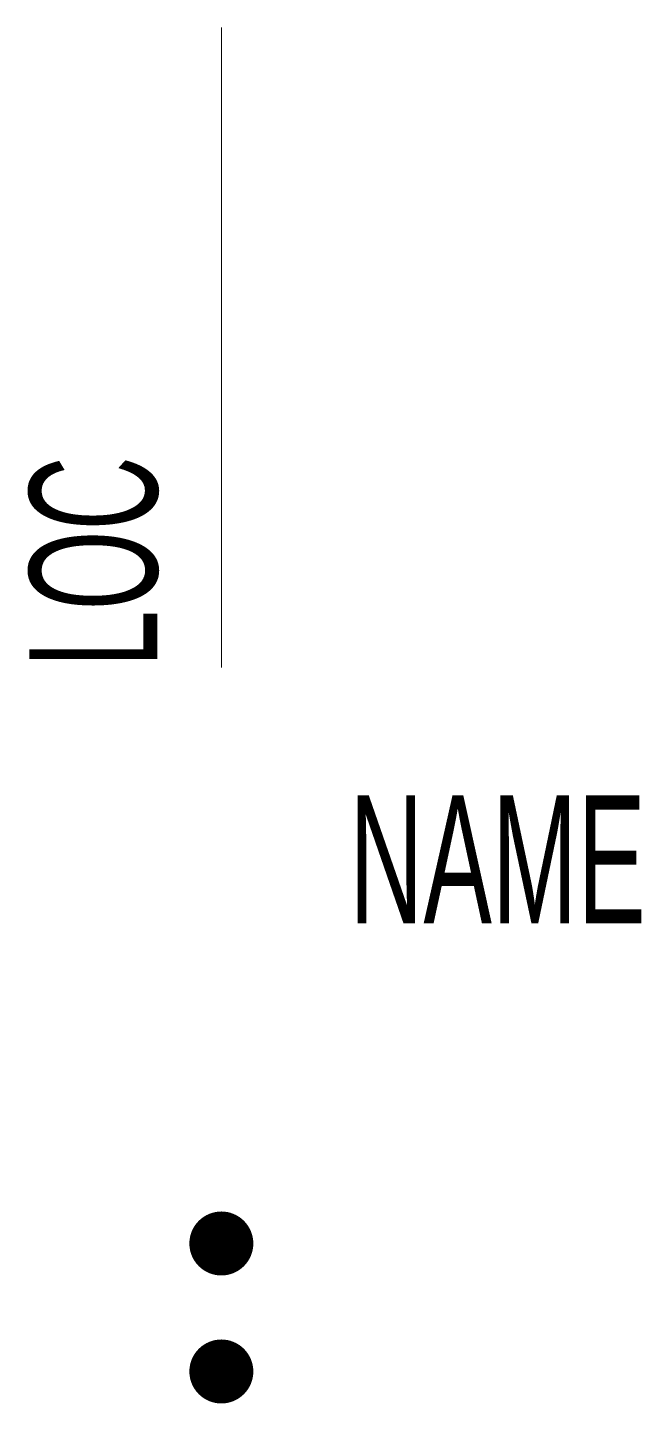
# Model space of a CAD drawing. Extents: x -1.5 to 3.3, y -0.8 to 10.
import ezdxf

# ---------------------------------------------------------------- set-up
doc = ezdxf.new("R2010")
doc.units = 0
doc.layers.get('0').update_dxf_attribs({"linetype": 'CONTINUOUS'})

msp = doc.modelspace()

# ---------------------------------------------------------------- linework, layer by layer
at = {"color": 102, "lineweight": 0}
msp.add_line((0, 5), (0, 10), dxfattribs=at)
at = {"color": 102}
for points in [[(0.125, 0.5, 0.25, 0.25, 1), (-0.125, 0.5, 0.25, 0.25, 1)], [(0.125, -0.5, 0.25, 0.25, 1), (-0.125, -0.5, 0.25, 0.25, 1)]]:
    msp.add_lwpolyline(points, format="xyseb", close=True, dxfattribs=at)

# ---------------------------------------------------------------- texts
at = {"color": 102, "lineweight": 0, "width": 0.6}
msp.add_attdef('LOC', (-0.5, 5), 'LOC', height=1, rotation=90, dxfattribs=at)
msp.add_attdef('NAME', (1, 3), 'NAME', height=1, dxfattribs=at)

doc.saveas('drawing.dxf')
